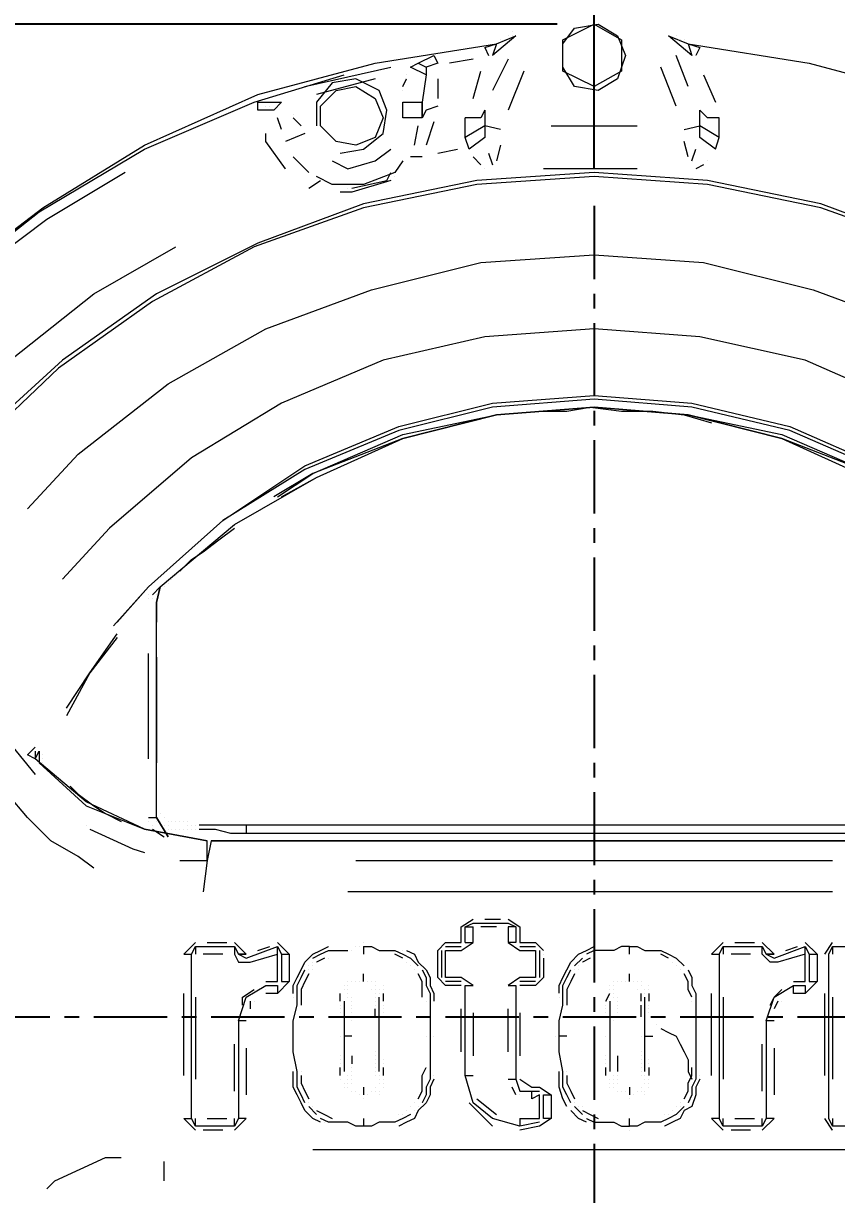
# Model space of a CAD drawing. Header units: millimetres. Extents: x 3426 to 5580, y 1375 to 2906.
# Drawn here: x 3827.9 to 3915.9, y 2661.9 to 2788.8 of the extents above; entities that cross this region are included whole.
import ezdxf

# ---------------------------------------------------------------- set-up
doc = ezdxf.new("R2010")
doc.units = ezdxf.units.MM
doc.linetypes.add('CENTER', pattern=[50.8, 31.75, -6.35, 6.35, -6.35])
for name, color, linetype in [('IA-DIBUJO', 3, 'Continuous'), ('IA-DIM', 7, 'Continuous'), ('IA-EJES', 4, 'CENTER')]:
    doc.layers.add(name, color=color, linetype=linetype)
doc.styles.add('ING-AMB', font='romans.shx', dxfattribs={"width": 0.75, "oblique": 15})
doc.dimstyles.new('ING-AMB 4', dxfattribs={"dimscale": 4, "dimtxt": 3, "dimasz": 2.5, "dimexe": 1, "dimexo": 1, "dimgap": 1, "dimtad": 1, "dimdec": 0, "dimzin": 0, "dimdsep": 46, "dimtxsty": 'ING-AMB', "dimcen": 0.1, "dimclrd": 7, "dimclre": 7, "dimclrt": 2, "dimadec": 0, "dimazin": 0, "dimtfac": 1, "dimtdec": 0, "dimtmove": 0, "dimatfit": 0, "dimfxl": 1.25, "dimtolj": 1, "dimtzin": 0, "dimarcsym": 1})

# ---------------------------------------------------------------- blocks, each defined once
blk = doc.blocks.new('*D19')
at = {"layer": 'Defpoints', "color": 0, "transparency": 16777216}
for p in [(3889.66, 2834.48), (3889.66, 2769.05), (3774.09, 2702.79)]:
    blk.add_point(p, dxfattribs=at)
at = {"layer": 'IA-DIM', "color": 7, "lineweight": -2, "transparency": 16777216}
for p, q in [((3774.09, 2706.79), (3774.09, 2838.48)), ((3889.66, 2773.05), (3889.66, 2838.48)), ((3784.09, 2834.48), (3879.66, 2834.48))]:
    blk.add_line(p, q, dxfattribs=at)
at = {"layer": 'IA-DIM', "color": 7, "transparency": 16777216}
for points in [[(3784.09, 2836.14), (3784.09, 2832.81), (3774.09, 2834.48)], [(3879.66, 2836.14), (3879.66, 2832.81), (3889.66, 2834.48)]]:
    blk.add_solid(points, dxfattribs=at)
at = {"layer": 'IA-DIM', "color": 2, "transparency": 16777216, "insert": (3831.87, 2844.48), "char_height": 12, "attachment_point": 5, "style": 'ING-AMB'}
blk.add_mtext('\\A1;115', dxfattribs=at)
blk = doc.blocks.new('*D20')
at = {"layer": 'Defpoints', "color": 0, "transparency": 16777216}
for p in [(4198.27, 2834.48), (3889.66, 2769.05), (4198.27, 2704.49)]:
    blk.add_point(p, dxfattribs=at)
at = {"layer": 'IA-DIM', "color": 7, "lineweight": -2, "transparency": 16777216}
for p, q in [((3889.66, 2773.05), (3889.66, 2838.48)), ((4198.27, 2708.49), (4198.27, 2838.48)), ((3899.66, 2834.48), (4188.27, 2834.48))]:
    blk.add_line(p, q, dxfattribs=at)
at = {"layer": 'IA-DIM', "color": 7, "transparency": 16777216}
for points in [[(3899.66, 2836.14), (3899.66, 2832.81), (3889.66, 2834.48)], [(4188.27, 2836.14), (4188.27, 2832.81), (4198.27, 2834.48)]]:
    blk.add_solid(points, dxfattribs=at)
at = {"layer": 'IA-DIM', "color": 2, "transparency": 16777216, "insert": (4043.96, 2844.48), "char_height": 12, "attachment_point": 5, "style": 'ING-AMB'}
blk.add_mtext('\\A1;309', dxfattribs=at)
blk = doc.blocks.new('*D25')
at = {"layer": 'Defpoints', "color": 0, "transparency": 16777216}
for p in [(3499.62, 2788.73), (3889.66, 2788.73), (3762.46, 2441.17)]:
    blk.add_point(p, dxfattribs=at)
at = {"layer": 'IA-DIM', "color": 7, "lineweight": -2, "transparency": 16777216}
for p, q in [((3885.66, 2788.73), (3495.62, 2788.73)), ((3499.62, 2451.17), (3499.62, 2778.73)), ((3758.46, 2441.17), (3495.62, 2441.17))]:
    blk.add_line(p, q, dxfattribs=at)
at = {"layer": 'IA-DIM', "color": 7, "transparency": 16777216}
for points in [[(3497.95, 2778.73), (3501.29, 2778.73), (3499.62, 2788.73)], [(3497.95, 2451.17), (3501.29, 2451.17), (3499.62, 2441.17)]]:
    blk.add_solid(points, dxfattribs=at)
at = {"layer": 'IA-DIM', "color": 2, "transparency": 16777216, "insert": (3489.62, 2614.95), "char_height": 12, "attachment_point": 5, "rotation": 90, "style": 'ING-AMB'}
blk.add_mtext('\\A1;355', dxfattribs=at)
blk = doc.blocks.new('*D26')
at = {"layer": 'Defpoints', "color": 0, "transparency": 16777216}
for p in [(3889.66, 2788.73), (3443.72, 1538.54), (3857.07, 1538.54)]:
    blk.add_point(p, dxfattribs=at)
at = {"layer": 'IA-DIM', "color": 7, "lineweight": -2, "transparency": 16777216}
for p, q in [((3885.66, 2788.73), (3439.72, 2788.73)), ((3443.72, 2778.73), (3443.72, 1548.54)), ((3853.07, 1538.54), (3439.72, 1538.54))]:
    blk.add_line(p, q, dxfattribs=at)
at = {"layer": 'IA-DIM', "color": 7, "transparency": 16777216}
for points in [[(3442.05, 2778.73), (3445.38, 2778.73), (3443.72, 2788.73)], [(3442.05, 1548.54), (3445.38, 1548.54), (3443.72, 1538.54)]]:
    blk.add_solid(points, dxfattribs=at)
at = {"layer": 'IA-DIM', "color": 2, "transparency": 16777216, "insert": (3433.72, 2163.63), "char_height": 12, "attachment_point": 5, "rotation": 90, "style": 'ING-AMB'}
blk.add_mtext('\\A1;1227', dxfattribs=at)

msp = doc.modelspace()

# ---------------------------------------------------------------- linework, layer by layer
at = {"layer": 'IA-DIBUJO', "color": 8, "lineweight": 18}
for points in [[(3892.62, 2783.65), (3889.66, 2781.96), (3886.27, 2783.65), (3886.27, 2787.04), (3889.66, 2788.73), (3892.62, 2787.04)], [(3893.05, 2785.34), (3892.2, 2782.8), (3890.08, 2781.53), (3887.54, 2781.96), (3886.27, 2784.07), (3886.27, 2786.61), (3887.54, 2788.31), (3890.08, 2788.73), (3892.2, 2787.46)], [(3866.8, 2778.57), (3865.95, 2776.45), (3863.84, 2775.61), (3861.72, 2776.03), (3860.03, 2777.72), (3860.03, 2779.84), (3861.72, 2781.53), (3863.84, 2781.96), (3865.95, 2780.69)], [(3842.67, 2727.77), (3842.25, 2726.08)], [(3842.25, 2726.08), (3842.25, 2723.96)], [(3851.98, 2687.98), (3851.14, 2687.98)], [(3909.13, 2687.98), (3908.29, 2687.98)]]:
    msp.add_lwpolyline(points, close=True, dxfattribs=at)
for points in [[(3783.83, 2691.79), (3785.94, 2704.91), (3789.75, 2717.61), (3795.26, 2729.46), (3802.03, 2740.89), (3810.07, 2751.48), (3819.39, 2760.79), (3829.97, 2768.83), (3840.98, 2775.61), (3853.25, 2781.11), (3865.95, 2784.5), (3879.08, 2786.61), (3881.19, 2787.46), (3878.65, 2785.34)], [(3880.35, 2787.46), (3880.35, 2787.46)], [(3880.77, 2787.88), (3880.77, 2787.88)], [(3880.77, 2787.88), (3880.77, 2787.88)], [(3880.77, 2787.46), (3880.77, 2787.46)], [(3897.7, 2787.46), (3897.7, 2787.46)], [(3900.24, 2785.34), (3897.7, 2787.46), (3899.82, 2786.61), (3912.94, 2784.5), (3925.64, 2781.11), (3937.92, 2775.61), (3949.35, 2768.83), (3959.51, 2760.79), (3968.82, 2751.48), (3976.87, 2740.89), (3983.64, 2729.46), (3989.14, 2717.61), (3992.95, 2704.91), (3995.07, 2691.79)], [(3898.55, 2787.46), (3898.55, 2787.46)], [(3877.81, 2786.19), (3879.08, 2786.61)], [(3877.81, 2786.19), (3878.23, 2785.34)], [(3879.08, 2786.61), (3878.65, 2785.34)], [(3879.08, 2786.61), (3879.08, 2786.61)], [(3879.5, 2787.04), (3879.5, 2787.04)], [(3879.92, 2787.04), (3879.92, 2787.04)], [(3898.97, 2787.04), (3898.97, 2787.04)], [(3899.4, 2787.04), (3899.4, 2787.04)], [(3899.82, 2786.61), (3899.82, 2786.61)], [(3899.82, 2786.61), (3899.82, 2786.61)], [(3899.82, 2786.61), (3901.09, 2786.19)], [(3899.82, 2786.61), (3900.24, 2785.34)], [(3901.09, 2786.19), (3900.67, 2785.34)], [(3871.46, 2783.23), (3869.76, 2784.07), (3870.61, 2784.5), (3872.3, 2785.34)], [(3872.3, 2785.34), (3872.73, 2784.5), (3871.46, 2784.07), (3871.46, 2783.23), (3871.03, 2780.26)], [(3871.88, 2784.92), (3871.88, 2784.92)], [(3872.3, 2785.34), (3872.3, 2785.34)], [(3876.54, 2784.92), (3874, 2784.5)], [(3878.65, 2785.34), (3878.65, 2785.34)], [(3880.35, 2784.92), (3878.65, 2781.53)], [(3899.82, 2781.96), (3898.55, 2785.34)], [(3900.67, 2785.34), (3900.67, 2785.34)], [(3858.33, 2781.96), (3867.65, 2784.07)], [(3870.61, 2784.5), (3871.46, 2784.07)], [(3871.88, 2784.5), (3871.88, 2784.5)], [(3876.54, 2780.69), (3877.38, 2783.65)], [(3882.04, 2783.65), (3880.35, 2779.42)], [(3898.55, 2779.84), (3896.86, 2784.07)], [(3787.64, 2708.72), (3790.6, 2718.03), (3795.68, 2729.89), (3802.45, 2740.89), (3810.5, 2751.05), (3819.39, 2760.37), (3829.55, 2768.41), (3840.98, 2775.18), (3852.83, 2780.26), (3862.57, 2783.23)], [(3865.95, 2782.8), (3859.6, 2781.11)], [(3862.14, 2774.76), (3864.68, 2775.18), (3866.8, 2776.88), (3867.22, 2779.42), (3866.38, 2781.53), (3863.84, 2782.8), (3861.3, 2782.38), (3859.6, 2780.26), (3859.6, 2777.72)], [(3868.92, 2781.96), (3869.34, 2782.8)], [(3869.34, 2783.23), (3869.34, 2783.23)], [(3869.34, 2782.8), (3869.34, 2782.8)], [(3872.73, 2782.8), (3872.73, 2781.53), (3872.73, 2780.69)], [(3901.51, 2783.23), (3902.78, 2780.26)], [(3868.92, 2781.53), (3868.92, 2781.53)], [(3853.25, 2779.42), (3853.25, 2780.26)], [(3853.25, 2780.26), (3855.79, 2780.26), (3854.95, 2779.42), (3853.25, 2779.42)], [(3853.25, 2780.26), (3853.25, 2780.26)], [(3853.68, 2780.26), (3853.68, 2780.26)], [(3854.1, 2780.26), (3854.1, 2780.26)], [(3854.1, 2779.84), (3854.1, 2779.84)], [(3854.52, 2779.84), (3854.52, 2779.84)], [(3855.79, 2780.26), (3854.95, 2779.42)], [(3868.92, 2780.26), (3871.03, 2780.26), (3871.03, 2778.57), (3871.03, 2780.26)], [(3871.03, 2778.57), (3868.92, 2778.57), (3868.92, 2780.26)], [(3872.73, 2779.84), (3871.46, 2779.42), (3871.03, 2778.57)], [(3854.52, 2779.42), (3854.52, 2779.42)], [(3854.95, 2779.42), (3854.95, 2779.42)], [(3855.79, 2777.3), (3855.37, 2778.57)], [(3857.06, 2778.99), (3857.06, 2778.99)], [(3857.06, 2778.57), (3857.91, 2777.72)], [(3871.03, 2778.57), (3871.03, 2778.57)], [(3877.81, 2779.42), (3877.38, 2778.57), (3875.69, 2778.57)], [(3877.81, 2776.45), (3876.11, 2775.18), (3875.69, 2776.45), (3875.69, 2778.57)], [(3877.81, 2779.42), (3877.81, 2777.72)], [(3899.4, 2777.3), (3901.09, 2777.72), (3901.09, 2779.42)], [(3902.78, 2775.18), (3903.21, 2776.45), (3903.21, 2778.57), (3901.94, 2778.57), (3901.09, 2779.42)], [(3857.91, 2777.72), (3857.91, 2777.72)], [(3870.19, 2775.61), (3870.61, 2777.72)], [(3872.3, 2778.15), (3871.46, 2775.61)], [(3877.81, 2777.72), (3875.69, 2776.45)], [(3879.5, 2777.3), (3877.81, 2777.72), (3877.81, 2776.45)], [(3885, 2777.72), (3889.66, 2777.72), (3894.32, 2777.72)], [(3901.09, 2776.45), (3901.09, 2777.72)], [(3903.21, 2776.45), (3901.09, 2777.72)], [(3856.22, 2773.07), (3854.1, 2776.03), (3854.1, 2776.88)], [(3858.33, 2776.88), (3856.22, 2776.03)], [(3899.82, 2774.34), (3899.4, 2776.03)], [(3902.78, 2775.18), (3901.09, 2776.45)], [(3861.3, 2773.91), (3862.99, 2773.07), (3865.95, 2773.91), (3867.65, 2775.18)], [(3872.73, 2774.76), (3874.84, 2775.18)], [(3878.23, 2774.76), (3878.65, 2773.49)], [(3879.5, 2775.61), (3879.08, 2773.91)], [(3900.24, 2773.91), (3900.67, 2775.18)], [(3857.06, 2774.34), (3857.91, 2773.49), (3858.76, 2772.64)], [(3868.92, 2773.91), (3868.07, 2772.64), (3864.68, 2771.37), (3861.3, 2771.37), (3859.6, 2772.22)], [(3871.03, 2774.34), (3869.76, 2774.34)], [(3877.38, 2773.49), (3876.54, 2774.34)], [(3901.51, 2773.49), (3900.67, 2773.07)], [(3901.94, 2773.91), (3901.94, 2773.91)], [(3838.86, 2772.64), (3830.39, 2767.56), (3820.23, 2759.94), (3811.34, 2750.63), (3803.3, 2740.47), (3796.53, 2729.46), (3791.45, 2717.61), (3788.48, 2708.3)], [(3973.9, 2715.49), (3970.52, 2723.54), (3964.17, 2734.12), (3956.12, 2743.86), (3946.81, 2752.32), (3936.65, 2759.52), (3925.64, 2765.02), (3914.21, 2769.26), (3901.94, 2771.8), (3889.66, 2772.64), (3876.96, 2771.8), (3864.68, 2769.26), (3853.25, 2765.02), (3842.25, 2759.52), (3832.09, 2752.32), (3822.77, 2743.86), (3815.15, 2734.12), (3808.38, 2723.54), (3804.99, 2715.07)], [(3956.12, 2743.01), (3947.23, 2751.48), (3937.07, 2758.67), (3926.07, 2764.6), (3914.21, 2768.83), (3901.94, 2771.37), (3889.66, 2772.22), (3876.96, 2771.37), (3864.68, 2768.83), (3852.83, 2764.6), (3841.82, 2758.67), (3831.66, 2751.48), (3822.77, 2743.01)], [(3856.22, 2773.07), (3856.22, 2773.07)], [(3863.41, 2770.95), (3867.22, 2771.8), (3867.65, 2772.64)], [(3868.07, 2772.22), (3868.07, 2772.22)], [(3877.81, 2773.07), (3877.81, 2773.07)], [(3894.32, 2773.07), (3889.24, 2773.07), (3884.16, 2773.07)], [(3858.76, 2770.95), (3860.03, 2771.8)], [(3867.65, 2771.8), (3863.41, 2770.53), (3862.14, 2770.53)], [(3862.99, 2770.95), (3862.99, 2770.95)], [(3799.49, 2710.41), (3802.88, 2719.73), (3808.8, 2731.16), (3816.42, 2741.74), (3825.31, 2751.48), (3835.47, 2759.52), (3844.36, 2764.6)], [(3828.28, 2736.24), (3833.78, 2742.16), (3843.52, 2749.78), (3854.1, 2755.71), (3865.53, 2759.94), (3877.38, 2762.91), (3889.66, 2763.75), (3901.51, 2762.91), (3913.37, 2759.94), (3924.8, 2755.71), (3935.38, 2749.78), (3945.12, 2742.16), (3951.04, 2735.81)], [(3946.39, 2729.04), (3941.73, 2734.12), (3932.84, 2741.74), (3923.1, 2747.67), (3912.52, 2752.32), (3901.09, 2754.86), (3889.66, 2755.71), (3877.81, 2754.86), (3866.8, 2752.32), (3855.79, 2747.67), (3846.06, 2741.74), (3837.17, 2734.12), (3832.09, 2728.62)], [(3940.88, 2723.54), (3937.5, 2727.77), (3929.45, 2734.97), (3920.56, 2740.47), (3910.83, 2744.7), (3900.24, 2747.24), (3889.66, 2748.09), (3878.65, 2747.24), (3868.49, 2744.7), (3858.33, 2740.47), (3849.44, 2734.97), (3841.4, 2727.77), (3837.59, 2723.54)], [(3838.01, 2723.96), (3841.4, 2727.77), (3849.44, 2734.97), (3858.33, 2740.89), (3868.49, 2745.13), (3878.65, 2747.67), (3889.66, 2748.51), (3900.24, 2747.67), (3910.83, 2745.13), (3920.56, 2740.89), (3929.45, 2734.97), (3937.5, 2727.77), (3941.31, 2723.54)], [(3841.82, 2726.92), (3842.67, 2727.77), (3850.71, 2734.54), (3859.6, 2739.62), (3868.92, 2743.86), (3879.08, 2746.4), (3889.66, 2747.24), (3899.82, 2746.4), (3909.98, 2743.86), (3919.29, 2739.62), (3928.18, 2734.54), (3936.23, 2727.77), (3936.65, 2726.08)], [(3923.53, 2737.51), (3919.72, 2740.05), (3909.98, 2743.86), (3899.82, 2746.4), (3889.66, 2747.24), (3879.08, 2746.4), (3868.92, 2743.86), (3859.18, 2740.05), (3854.95, 2737.51)], [(3855.37, 2737.51), (3859.18, 2740.05), (3868.92, 2744.28), (3879.08, 2746.4), (3889.66, 2747.24), (3899.82, 2746.4), (3909.98, 2743.86), (3919.29, 2739.62), (3923.53, 2737.08)], [(3855.79, 2737.51), (3859.6, 2739.62), (3868.92, 2743.86), (3879.08, 2746.4), (3889.66, 2747.24)], [(3883.73, 2746.82), (3886.7, 2746.82), (3889.24, 2747.24), (3892.62, 2746.82), (3896.01, 2746.82), (3899.4, 2746.4), (3902.36, 2745.55)], [(3889.66, 2747.24), (3899.82, 2746.4), (3909.98, 2744.28), (3919.72, 2740.05), (3923.95, 2737.51)], [(3844.79, 2729.47), (3846.06, 2730.74), (3847.33, 2731.58), (3849.02, 2732.85), (3850.71, 2734.12)], [(3844.36, 2729.04), (3844.36, 2729.04)], [(3842.67, 2727.77), (3842.67, 2727.77)], [(3842.67, 2727.77), (3842.67, 2727.77)], [(3843.09, 2727.77), (3843.09, 2727.77)], [(3843.52, 2728.19), (3843.52, 2728.19)], [(3843.94, 2728.62), (3843.94, 2728.62)], [(3841.4, 2726.92), (3841.4, 2726.92)], [(3841.4, 2726.5), (3841.4, 2726.5)], [(3841.4, 2726.5), (3841.4, 2726.5)], [(3841.82, 2726.92), (3841.82, 2726.92)], [(3841.82, 2726.92), (3841.82, 2726.92)], [(3841.82, 2726.92), (3841.82, 2726.92)], [(3841.82, 2726.92), (3841.82, 2726.92)], [(3841.82, 2726.5), (3841.82, 2726.5)], [(3841.82, 2726.5), (3841.82, 2726.5)], [(3842.25, 2726.92), (3842.25, 2726.92)], [(3842.25, 2726.92), (3842.25, 2726.92)], [(3842.25, 2726.5), (3842.25, 2726.5)], [(3842.25, 2726.5), (3842.25, 2726.5)], [(3842.25, 2726.5), (3842.25, 2726.5)], [(3842.25, 2726.5), (3842.25, 2726.5)], [(3842.67, 2727.35), (3842.67, 2727.35)], [(3842.67, 2727.35), (3842.67, 2727.35)], [(3842.25, 2726.08), (3842.25, 2726.08)], [(3842.25, 2726.08), (3842.25, 2726.08)], [(3842.25, 2726.08), (3842.25, 2726.08)], [(3842.25, 2726.08), (3842.25, 2726.08)], [(3842.25, 2725.65), (3842.25, 2725.65)], [(3842.25, 2724.81), (3842.25, 2725.65)], [(3842.25, 2725.23), (3842.25, 2725.23)], [(3842.25, 2724.81), (3842.25, 2724.81)], [(3842.25, 2724.38), (3842.25, 2724.38)], [(3842.25, 2724.38), (3842.25, 2724.38)], [(3842.25, 2724.38), (3842.25, 2724.38)], [(3842.25, 2723.96), (3842.25, 2723.96)], [(3842.25, 2702.79), (3842.25, 2704.91), (3842.25, 2723.96)], [(3832.51, 2714.65), (3835.05, 2718.46), (3838.01, 2722.69)], [(3842.25, 2723.54), (3842.25, 2723.54)], [(3838.01, 2722.27), (3835.05, 2718.46), (3832.51, 2713.8)], [(3841.4, 2709.14), (3841.4, 2720.57)], [(3842.25, 2720.15), (3842.25, 2708.72)], [(3842.25, 2709.99), (3842.25, 2719.3)], [(3835.47, 2697.29), (3833.78, 2698.56), (3830.82, 2700.25), (3828.28, 2702.79), (3826.16, 2705.33), (3823.62, 2707.87), (3822.77, 2709.14), (3821.5, 2710.41), (3820.23, 2711.68), (3819.39, 2712.95), (3818.54, 2713.38)], [(3825.31, 2712.11), (3829.12, 2707.45)], [(3828.28, 2709.57), (3829.12, 2710.41)], [(3829.12, 2710.41), (3829.12, 2710.41)], [(3829.12, 2709.99), (3829.12, 2709.14), (3829.55, 2709.99), (3829.55, 2708.72), (3834.63, 2704.06), (3840.98, 2701.52), (3847.75, 2700.25)], [(3829.12, 2709.99), (3829.12, 2709.99)], [(3829.12, 2709.99), (3829.12, 2709.99)], [(3829.55, 2709.99), (3829.55, 2709.99)], [(3844.79, 2698.14), (3847.75, 2698.14), (3847.75, 2700.25), (3840.98, 2701.52), (3834.63, 2704.49), (3829.12, 2709.14), (3828.28, 2709.57)], [(3829.12, 2709.14), (3829.12, 2709.14)], [(3829.55, 2708.72), (3829.55, 2708.72)], [(3829.97, 2709.57), (3829.97, 2709.57)], [(3829.97, 2709.14), (3829.97, 2709.14)], [(3829.97, 2708.72), (3829.97, 2708.72)], [(3931.57, 2694.75), (3931.15, 2698.14), (3931.15, 2700.25), (3848.17, 2700.25), (3931.15, 2700.25), (3937.92, 2701.52), (3944.27, 2704.49), (3949.77, 2709.14), (3950.62, 2709.57)], [(3829.97, 2708.3), (3829.97, 2708.3)], [(3832.93, 2706.18), (3833.78, 2705.33), (3835.47, 2704.06), (3836.74, 2703.22), (3838.44, 2702.37)], [(3842.25, 2706.6), (3842.25, 2706.6)], [(3842.25, 2705.76), (3842.25, 2706.6)], [(3842.25, 2706.18), (3842.25, 2706.18)], [(3841.4, 2702.79), (3842.25, 2702.79), (3843.52, 2700.68), (3842.25, 2702.79), (3842.25, 2704.91)], [(3842.25, 2705.33), (3842.25, 2705.33)], [(3842.25, 2705.33), (3842.25, 2705.33)], [(3842.25, 2704.91), (3842.25, 2704.91)], [(3842.25, 2704.91), (3842.25, 2704.91)], [(3842.25, 2704.49), (3842.25, 2704.49)], [(3842.25, 2704.06), (3842.25, 2704.06)], [(3842.25, 2703.64), (3842.25, 2703.64)], [(3838.44, 2702.37), (3838.44, 2702.37)], [(3838.86, 2702.37), (3838.86, 2702.37)], [(3841.4, 2702.37), (3841.4, 2702.37)], [(3842.25, 2702.79), (3842.25, 2702.79)], [(3842.25, 2702.79), (3842.25, 2702.79)], [(3842.25, 2702.37), (3842.25, 2702.37)], [(3842.67, 2703.22), (3842.67, 2703.22)], [(3842.67, 2702.37), (3842.67, 2702.37)], [(3843.09, 2702.79), (3843.09, 2702.79)], [(3843.52, 2702.37), (3843.52, 2702.37)], [(3843.94, 2702.37), (3843.94, 2702.37)], [(3844.36, 2702.37), (3844.36, 2702.37)], [(3844.79, 2702.37), (3844.79, 2702.37)], [(3845.21, 2702.37), (3845.21, 2702.37)], [(3845.63, 2702.37), (3845.63, 2702.37)], [(3834.63, 2701.95), (3834.63, 2701.95)], [(3835.05, 2701.52), (3839.71, 2699.41), (3840.98, 2698.98)], [(3841.82, 2701.95), (3841.82, 2701.95)], [(3841.82, 2701.52), (3841.82, 2701.52)], [(3841.82, 2701.52), (3843.09, 2700.68)], [(3841.82, 2701.52), (3841.82, 2701.52)], [(3843.09, 2701.95), (3843.09, 2701.95)], [(3843.52, 2701.95), (3843.52, 2701.95)], [(3843.52, 2701.52), (3843.52, 2701.52)], [(3843.94, 2701.52), (3843.94, 2701.52)], [(3844.36, 2701.52), (3844.36, 2701.52)], [(3844.79, 2701.52), (3844.79, 2701.52)], [(3845.21, 2701.52), (3845.21, 2701.52)], [(3845.63, 2701.95), (3845.63, 2701.95)], [(3845.63, 2701.52), (3845.63, 2701.52)], [(3846.06, 2701.95), (3846.06, 2701.95)], [(3846.06, 2701.52), (3846.06, 2701.52)], [(3846.48, 2701.95), (3846.48, 2701.95)], [(3846.48, 2701.52), (3846.48, 2701.52)], [(3852.41, 2701.95), (3851.14, 2701.95), (3850.29, 2701.95), (3849.44, 2701.95), (3848.6, 2701.95), (3847.75, 2701.95), (3846.9, 2701.95)], [(3846.9, 2701.52), (3847.75, 2701.52), (3848.6, 2701.52), (3850.29, 2701.1), (3851.98, 2701.1)], [(3851.98, 2701.95), (3851.98, 2701.1), (3926.91, 2701.1)], [(3931.99, 2701.95), (3931.15, 2701.95), (3930.3, 2701.95), (3929.45, 2701.95), (3928.61, 2701.95), (3927.76, 2701.95), (3926.91, 2701.95), (3889.66, 2701.95), (3851.98, 2701.95)], [(3847.75, 2700.25), (3847.75, 2700.25)], [(3847.75, 2700.25), (3847.75, 2700.25)], [(3848.17, 2700.25), (3847.75, 2698.14)], [(3847.75, 2700.25), (3847.75, 2700.25)], [(3848.17, 2700.25), (3848.17, 2700.25)], [(3848.17, 2700.25), (3848.17, 2700.25)], [(3848.17, 2700.25), (3848.17, 2700.25)], [(3847.75, 2698.14), (3847.33, 2694.75)], [(3847.75, 2698.14), (3847.75, 2698.14)], [(3863.84, 2698.14), (3915.48, 2698.14)], [(3915.48, 2694.75), (3862.99, 2694.75)], [(3875.27, 2684.59), (3873.57, 2684.59), (3872.73, 2685.44), (3872.73, 2688.4), (3873.57, 2689.25), (3875.27, 2689.25), (3875.27, 2690.94), (3876.54, 2691.79)], [(3883.73, 2669.77), (3881.62, 2669.35), (3878.65, 2670.2), (3876.54, 2671.89), (3875.69, 2674.85), (3875.69, 2684.59), (3876.54, 2684.59), (3875.27, 2685.44), (3873.57, 2685.44), (3873.57, 2688.4), (3875.27, 2688.4), (3876.54, 2689.25), (3876.54, 2690.94)], [(3875.27, 2690.94), (3875.27, 2690.94)], [(3875.69, 2689.25), (3875.69, 2690.94), (3876.54, 2691.36), (3880.35, 2691.36), (3881.19, 2690.94), (3881.19, 2689.25), (3880.35, 2689.25)], [(3875.69, 2690.94), (3876.54, 2690.94)], [(3876.54, 2691.79), (3876.54, 2691.79)], [(3876.54, 2691.36), (3876.54, 2691.36)], [(3879.08, 2690.94), (3878.23, 2690.94), (3877.38, 2690.94)], [(3877.81, 2691.79), (3879.5, 2691.79)], [(3880.35, 2691.79), (3880.35, 2691.79)], [(3880.35, 2691.79), (3881.62, 2690.94), (3881.62, 2689.25), (3883.31, 2689.25), (3884.16, 2688.4)], [(3880.35, 2691.36), (3880.35, 2691.36)], [(3880.35, 2690.94), (3880.35, 2689.25), (3881.62, 2688.4), (3883.31, 2688.4), (3883.31, 2685.44), (3881.62, 2685.44), (3880.35, 2684.59), (3881.19, 2684.59), (3881.19, 2674.43), (3881.62, 2673.16), (3882.89, 2673.16), (3883.73, 2673.16)], [(3881.19, 2690.94), (3880.35, 2690.94)], [(3881.62, 2690.94), (3881.62, 2690.94)], [(3845.21, 2687.98), (3846.48, 2689.25)], [(3851.14, 2680.78), (3851.14, 2670.2), (3850.71, 2669.35), (3846.48, 2669.35), (3846.06, 2670.2), (3846.06, 2687.98), (3846.48, 2688.82), (3850.71, 2688.82), (3851.14, 2687.98)], [(3846.48, 2689.25), (3846.48, 2689.25)], [(3846.48, 2688.82), (3846.48, 2687.98)], [(3847.75, 2689.25), (3848.6, 2689.25), (3849.87, 2689.25)], [(3850.71, 2689.25), (3850.71, 2689.25)], [(3850.71, 2689.25), (3851.98, 2687.98)], [(3850.71, 2688.82), (3850.71, 2687.98), (3851.14, 2687.13), (3852.41, 2687.13), (3855.37, 2687.98)], [(3851.98, 2687.55), (3855.37, 2688.82), (3855.79, 2687.98), (3856.64, 2687.98)], [(3853.25, 2688.4), (3854.52, 2688.82)], [(3855.37, 2689.25), (3856.64, 2687.98), (3856.64, 2685.01), (3855.37, 2683.74), (3854.1, 2683.74)], [(3854.1, 2685.01), (3855.37, 2685.01), (3855.37, 2687.98), (3855.37, 2688.82)], [(3855.37, 2688.82), (3855.37, 2688.82)], [(3857.06, 2683.74), (3857.06, 2684.59), (3857.49, 2685.44), (3857.91, 2686.28), (3858.33, 2687.13), (3859.18, 2687.98), (3860.03, 2688.4), (3860.87, 2688.82)], [(3859.18, 2687.55), (3860.03, 2687.98), (3860.87, 2688.4), (3861.72, 2688.4), (3862.99, 2688.4)], [(3860.87, 2688.82), (3860.87, 2688.82)], [(3863.41, 2688.4), (3863.41, 2688.4)], [(3863.84, 2688.82), (3863.84, 2688.82)], [(3864.26, 2688.82), (3864.26, 2688.82)], [(3864.68, 2689.25), (3864.68, 2689.25)], [(3864.68, 2688.82), (3865.53, 2688.82), (3866.38, 2688.4), (3867.22, 2688.4), (3868.07, 2688.4), (3868.92, 2687.98), (3869.76, 2687.55), (3870.61, 2686.71)], [(3864.68, 2688.82), (3864.68, 2688.82)], [(3864.68, 2688.82), (3864.68, 2687.98)], [(3868.92, 2688.4), (3868.92, 2688.4)], [(3869.34, 2688.4), (3870.19, 2687.98), (3870.61, 2687.13), (3871.46, 2686.28), (3871.88, 2685.44), (3871.88, 2684.59), (3872.3, 2683.74), (3872.3, 2682.9)], [(3872.73, 2688.4), (3872.73, 2688.4)], [(3873.15, 2685.44), (3873.15, 2688.4)], [(3873.15, 2688.4), (3873.15, 2688.4)], [(3873.57, 2689.25), (3873.57, 2689.25)], [(3873.57, 2688.82), (3875.27, 2688.82)], [(3873.57, 2688.82), (3873.57, 2688.82)], [(3875.27, 2689.25), (3875.27, 2689.25)], [(3875.27, 2689.25), (3875.27, 2689.25)], [(3875.27, 2688.82), (3875.27, 2688.82)], [(3875.27, 2688.82), (3875.27, 2688.82)], [(3875.69, 2689.25), (3876.54, 2689.25)], [(3881.19, 2689.25), (3881.19, 2689.25)], [(3881.62, 2689.25), (3881.62, 2689.25)], [(3881.62, 2689.25), (3881.62, 2689.25)], [(3881.62, 2688.82), (3883.31, 2688.82)], [(3881.62, 2688.4), (3881.62, 2688.4)], [(3883.31, 2689.25), (3883.31, 2689.25)], [(3883.31, 2688.4), (3883.31, 2688.4)], [(3883.73, 2688.4), (3883.73, 2685.44)], [(3884.16, 2688.4), (3884.16, 2688.4)], [(3884.16, 2688.4), (3884.16, 2688.4)], [(3885.85, 2683.75), (3885.85, 2684.59), (3886.27, 2685.44), (3886.7, 2686.29), (3887.12, 2687.13), (3887.97, 2687.98), (3888.81, 2688.4), (3889.66, 2688.83)], [(3893.47, 2687.98), (3893.47, 2688.82), (3892.62, 2688.82), (3891.78, 2688.4), (3890.51, 2688.4), (3889.66, 2688.4), (3888.81, 2687.98)], [(3889.66, 2688.83), (3889.66, 2688.83)], [(3893.47, 2688.83), (3893.47, 2688.83)], [(3893.47, 2688.82), (3894.32, 2688.82), (3895.16, 2688.4), (3896.01, 2688.4), (3896.86, 2688.4), (3897.7, 2687.98), (3898.55, 2687.55), (3899.4, 2686.71)], [(3902.36, 2687.98), (3903.63, 2689.25)], [(3903.21, 2687.98), (3903.63, 2688.82), (3907.86, 2688.82), (3908.29, 2687.98)], [(3903.63, 2689.25), (3903.63, 2689.25)], [(3903.63, 2688.82), (3903.63, 2687.98)], [(3904.9, 2689.25), (3907.02, 2689.25)], [(3907.86, 2689.25), (3909.13, 2687.98)], [(3907.86, 2689.25), (3907.86, 2689.25)], [(3907.86, 2687.98), (3907.86, 2688.82)], [(3909.13, 2687.55), (3912.52, 2688.82), (3912.94, 2687.98), (3913.79, 2687.98)], [(3910.4, 2688.4), (3911.67, 2688.82)], [(3912.52, 2689.25), (3913.79, 2687.98), (3913.79, 2685.01), (3912.52, 2683.74), (3911.25, 2683.74)], [(3912.52, 2688.82), (3912.52, 2688.82)], [(3912.52, 2687.98), (3912.52, 2688.82)], [(3914.64, 2687.98), (3915.48, 2689.25)], [(3920.56, 2674.86), (3920.56, 2670.2), (3920.14, 2669.35), (3915.48, 2669.35), (3915.06, 2670.2), (3915.06, 2687.98), (3915.48, 2688.83), (3920.14, 2688.83), (3920.56, 2687.98), (3920.56, 2682.9)], [(3915.48, 2688.82), (3915.48, 2688.82)], [(3915.48, 2688.82), (3915.48, 2687.98)], [(3845.21, 2687.98), (3846.06, 2687.98)], [(3846.06, 2687.98), (3846.06, 2687.98)], [(3849.44, 2687.98), (3847.33, 2687.98)], [(3850.71, 2687.98), (3850.71, 2687.98)], [(3850.71, 2687.98), (3850.71, 2687.98)], [(3850.71, 2687.98), (3850.71, 2687.98)], [(3851.14, 2687.98), (3851.14, 2687.98)], [(3851.14, 2687.98), (3851.98, 2687.55)], [(3851.98, 2687.98), (3851.98, 2687.98)], [(3851.98, 2687.55), (3851.98, 2687.55)], [(3852.41, 2687.13), (3852.41, 2687.13)], [(3855.37, 2687.98), (3855.37, 2687.98)], [(3855.79, 2687.98), (3855.79, 2685.01), (3856.64, 2685.01)], [(3859.18, 2687.13), (3859.18, 2687.13)], [(3860.45, 2687.56), (3859.6, 2687.13)], [(3859.6, 2687.13), (3859.6, 2687.13)], [(3860.87, 2687.56), (3860.87, 2687.56)], [(3868.92, 2687.56), (3868.07, 2687.98)], [(3868.07, 2687.98), (3868.07, 2687.98)], [(3869.34, 2687.13), (3869.34, 2687.13)], [(3884.16, 2687.55), (3884.16, 2686.28), (3884.16, 2685.44), (3883.31, 2684.59), (3881.62, 2684.59)], [(3884.16, 2687.98), (3884.16, 2687.98)], [(3887.54, 2686.71), (3888.39, 2687.55)], [(3888.39, 2687.55), (3888.39, 2687.55)], [(3889.24, 2687.55), (3888.39, 2687.13)], [(3888.39, 2687.13), (3888.39, 2687.13)], [(3889.66, 2687.55), (3889.66, 2687.55)], [(3897.7, 2687.55), (3896.86, 2687.98)], [(3896.86, 2687.98), (3896.86, 2687.98)], [(3898.13, 2687.13), (3898.13, 2687.13)], [(3902.36, 2687.98), (3903.21, 2687.98), (3903.21, 2670.2)], [(3903.21, 2687.98), (3903.21, 2687.98)], [(3906.59, 2687.98), (3905.75, 2687.98), (3904.48, 2687.98)], [(3907.86, 2687.98), (3907.86, 2687.98)], [(3907.86, 2687.98), (3907.86, 2687.98)], [(3911.25, 2685.01), (3912.52, 2685.01), (3912.52, 2687.98), (3909.56, 2687.13), (3908.71, 2687.13), (3907.86, 2687.98)], [(3907.86, 2687.98), (3907.86, 2687.98)], [(3908.29, 2687.98), (3908.29, 2687.98)], [(3908.29, 2687.98), (3909.13, 2687.55)], [(3909.13, 2687.98), (3909.13, 2687.98)], [(3909.13, 2687.55), (3909.13, 2687.55)], [(3909.56, 2687.13), (3909.56, 2687.13)], [(3912.52, 2687.98), (3912.52, 2687.98)], [(3912.94, 2687.98), (3912.94, 2685.01), (3913.79, 2685.01)], [(3914.64, 2687.98), (3914.64, 2687.98)], [(3915.48, 2687.98), (3915.48, 2687.98)], [(3858.33, 2671.89), (3857.91, 2672.74), (3857.49, 2673.58), (3857.49, 2674.43), (3857.49, 2675.28), (3857.06, 2677.39), (3857.06, 2679.09), (3857.06, 2680.78), (3857.49, 2682.47), (3857.49, 2683.32), (3857.49, 2684.59), (3857.91, 2685.44), (3858.33, 2686.28)], [(3858.76, 2685.86), (3858.33, 2685.01), (3857.91, 2684.17), (3857.91, 2683.32), (3857.91, 2682.47)], [(3858.33, 2686.28), (3858.33, 2686.28)], [(3858.76, 2686.71), (3858.76, 2686.71)], [(3858.76, 2686.28), (3858.76, 2686.28)], [(3859.18, 2686.71), (3859.18, 2686.71)], [(3859.18, 2686.28), (3859.18, 2686.28)], [(3864.68, 2685.01), (3864.68, 2685.86)], [(3869.76, 2686.71), (3869.76, 2686.71)], [(3870.19, 2686.28), (3870.19, 2686.28)], [(3870.61, 2686.71), (3870.61, 2686.71)], [(3871.03, 2683.32), (3871.03, 2684.17), (3871.03, 2685.01), (3870.61, 2685.86)], [(3870.61, 2685.86), (3870.61, 2685.86)], [(3871.03, 2686.28), (3871.46, 2685.44), (3871.46, 2684.59), (3871.88, 2683.74), (3871.88, 2682.47), (3871.88, 2680.78), (3871.88, 2679.09), (3871.88, 2677.39), (3871.88, 2675.7), (3871.88, 2674.43), (3871.46, 2673.58), (3871.46, 2672.74), (3871.03, 2671.89)], [(3886.27, 2684.59), (3886.7, 2685.44), (3887.12, 2686.28)], [(3887.54, 2685.86), (3887.12, 2685.01), (3886.7, 2684.17), (3886.7, 2683.32), (3886.7, 2682.47)], [(3887.12, 2686.28), (3887.12, 2686.28)], [(3887.54, 2686.28), (3887.54, 2686.28)], [(3887.97, 2686.71), (3887.97, 2686.71)], [(3887.97, 2686.28), (3887.97, 2686.28)], [(3893.47, 2685.01), (3893.47, 2685.86)], [(3898.55, 2686.71), (3898.55, 2686.71)], [(3898.97, 2686.28), (3898.97, 2686.28)], [(3899.4, 2686.71), (3899.4, 2686.71)], [(3900.24, 2683.32), (3899.82, 2684.17), (3899.82, 2685.01), (3899.4, 2685.86)], [(3899.4, 2685.86), (3899.4, 2685.86)], [(3899.82, 2686.28), (3900.24, 2685.44), (3900.24, 2684.59), (3900.67, 2683.74), (3900.67, 2682.47), (3900.67, 2680.78), (3900.67, 2679.09)], [(3851.98, 2680.78), (3851.14, 2680.78), (3851.98, 2683.32), (3854.1, 2684.59), (3855.37, 2684.59), (3855.37, 2683.74)], [(3854.1, 2685.01), (3854.1, 2685.01)], [(3854.1, 2684.59), (3854.1, 2684.59)], [(3854.1, 2684.59), (3854.1, 2684.59)], [(3855.37, 2685.01), (3855.37, 2685.01)], [(3862.57, 2684.59), (3862.57, 2684.59)], [(3862.99, 2685.01), (3862.99, 2685.01)], [(3862.99, 2685.01), (3862.99, 2685.01)], [(3862.99, 2684.59), (3862.99, 2684.59)], [(3863.41, 2685.01), (3863.41, 2685.01)], [(3863.84, 2685.01), (3863.84, 2685.01)], [(3864.26, 2685.01), (3864.26, 2685.01)], [(3864.68, 2685.01), (3864.68, 2685.01)], [(3864.68, 2685.01), (3864.68, 2685.01)], [(3865.11, 2685.01), (3865.11, 2685.01)], [(3865.53, 2685.01), (3865.53, 2685.01)], [(3865.95, 2685.01), (3865.95, 2685.01)], [(3865.95, 2684.59), (3865.95, 2684.59)], [(3866.8, 2684.59), (3866.8, 2684.59)], [(3872.73, 2685.44), (3872.73, 2685.44)], [(3873.15, 2685.44), (3873.15, 2685.44)], [(3875.27, 2685.01), (3873.57, 2685.01)], [(3873.57, 2685.01), (3873.57, 2685.01)], [(3873.57, 2684.59), (3873.57, 2684.59)], [(3875.27, 2685.01), (3875.27, 2685.01)], [(3875.27, 2685.01), (3875.27, 2685.01)], [(3875.69, 2684.59), (3875.69, 2684.59)], [(3875.69, 2684.59), (3875.69, 2684.59)], [(3881.19, 2684.59), (3881.19, 2684.59)], [(3881.62, 2685.44), (3881.62, 2685.44)], [(3881.62, 2685.01), (3881.62, 2685.01)], [(3883.31, 2685.01), (3881.62, 2685.01)], [(3881.62, 2685.01), (3881.62, 2685.01)], [(3883.31, 2685.44), (3883.31, 2685.44)], [(3883.31, 2685.01), (3883.31, 2685.01)], [(3883.73, 2685.44), (3883.73, 2685.44)], [(3885.85, 2679.09), (3885.85, 2680.78), (3886.27, 2682.47), (3886.27, 2683.74), (3886.27, 2684.59)], [(3891.35, 2684.59), (3891.35, 2684.59)], [(3891.78, 2685.01), (3891.78, 2685.01)], [(3891.78, 2684.59), (3891.78, 2684.59)], [(3892.2, 2685.01), (3892.2, 2685.01)], [(3892.62, 2685.01), (3892.62, 2685.01)], [(3893.05, 2685.01), (3893.05, 2685.01)], [(3893.47, 2685.01), (3893.47, 2685.01)], [(3893.47, 2685.01), (3893.47, 2685.01)], [(3893.89, 2685.01), (3893.89, 2685.01)], [(3894.32, 2685.01), (3894.32, 2685.01)], [(3894.74, 2685.01), (3894.74, 2685.01)], [(3894.74, 2684.59), (3894.74, 2684.59)], [(3895.59, 2684.59), (3895.59, 2684.59)], [(3909.13, 2680.78), (3908.29, 2680.78), (3909.13, 2683.32), (3911.25, 2684.59)], [(3911.25, 2683.74), (3911.25, 2684.59), (3912.52, 2684.59), (3912.52, 2683.74)], [(3911.25, 2684.59), (3911.25, 2684.59)], [(3912.52, 2685.01), (3912.52, 2685.01)], [(3845.21, 2674.85), (3845.21, 2679.09), (3845.21, 2683.74)], [(3846.48, 2683.32), (3846.48, 2679.09), (3846.48, 2674.43)], [(3851.56, 2682.47), (3851.56, 2683.32), (3852.83, 2684.17)], [(3854.1, 2684.17), (3854.1, 2684.17)], [(3857.06, 2683.32), (3857.06, 2683.32)], [(3862.14, 2682.9), (3862.14, 2683.74)], [(3862.57, 2684.17), (3862.57, 2684.17)], [(3862.99, 2684.17), (3862.99, 2684.17)], [(3862.99, 2683.74), (3862.99, 2683.74)], [(3862.99, 2683.32), (3862.99, 2683.32)], [(3863.41, 2683.32), (3863.41, 2683.32)], [(3865.53, 2684.17), (3865.53, 2684.17)], [(3865.95, 2684.17), (3865.95, 2684.17)], [(3865.95, 2683.74), (3865.95, 2683.74)], [(3865.95, 2683.32), (3865.95, 2683.32)], [(3866.38, 2684.17), (3866.38, 2684.17)], [(3866.38, 2683.74), (3866.38, 2683.74)], [(3866.38, 2675.28), (3866.38, 2677.39), (3866.38, 2679.09), (3866.38, 2680.78), (3866.38, 2682.47), (3866.38, 2683.32)], [(3866.8, 2684.17), (3866.8, 2684.17)], [(3866.8, 2683.74), (3866.8, 2682.9)], [(3885.85, 2683.32), (3885.85, 2683.32)], [(3890.93, 2682.9), (3891.35, 2683.74)], [(3891.35, 2684.17), (3891.35, 2684.17)], [(3891.35, 2683.74), (3891.35, 2683.74)], [(3891.78, 2684.17), (3891.78, 2684.17)], [(3891.78, 2683.74), (3891.78, 2683.74)], [(3891.78, 2683.32), (3891.78, 2683.32)], [(3892.2, 2683.32), (3892.2, 2683.32)], [(3894.32, 2684.17), (3894.32, 2684.17)], [(3894.74, 2682.9), (3894.74, 2683.74)], [(3895.16, 2684.17), (3895.16, 2684.17)], [(3895.16, 2683.74), (3895.16, 2683.74)], [(3895.16, 2675.28), (3895.16, 2677.39), (3895.16, 2679.09), (3895.16, 2680.78), (3895.16, 2682.47), (3895.16, 2683.32)], [(3895.59, 2684.17), (3895.59, 2684.17)], [(3895.59, 2683.74), (3895.59, 2682.9)], [(3902.36, 2674.85), (3902.36, 2679.09), (3902.36, 2683.74)], [(3903.63, 2683.32), (3903.63, 2679.09), (3903.63, 2674.43)], [(3908.71, 2682.47), (3909.13, 2683.32), (3909.98, 2684.17)], [(3914.64, 2674.85), (3914.64, 2679.09), (3914.64, 2683.74)], [(3915.48, 2683.32), (3915.48, 2679.09), (3915.48, 2674.43)], [(3852.41, 2682.9), (3852.41, 2682.05)], [(3852.83, 2682.9), (3852.83, 2682.9)], [(3862.14, 2682.47), (3862.14, 2682.47)], [(3862.14, 2682.05), (3862.14, 2682.05)], [(3862.57, 2682.9), (3862.57, 2680.78), (3862.57, 2679.09), (3862.57, 2677.39), (3862.57, 2675.28)], [(3863.41, 2682.9), (3863.41, 2682.9)], [(3863.41, 2682.47), (3863.41, 2682.47)], [(3863.41, 2682.05), (3863.41, 2682.05)], [(3865.95, 2682.9), (3865.95, 2682.9)], [(3865.95, 2682.47), (3865.95, 2682.47)], [(3865.95, 2681.2), (3865.95, 2682.05)], [(3866.8, 2682.47), (3866.8, 2682.47)], [(3866.8, 2682.05), (3866.8, 2682.05)], [(3871.46, 2682.9), (3871.46, 2682.9)], [(3875.27, 2677.39), (3875.27, 2679.51), (3875.27, 2682.05)], [(3880.35, 2677.39), (3880.35, 2679.51), (3880.35, 2682.05)], [(3890.93, 2682.47), (3890.93, 2682.47)], [(3890.93, 2682.05), (3890.93, 2682.05)], [(3891.35, 2682.9), (3891.35, 2680.78), (3891.35, 2679.09), (3891.35, 2677.39), (3891.35, 2675.28)], [(3892.2, 2682.9), (3892.2, 2682.9)], [(3892.2, 2682.47), (3892.2, 2682.47)], [(3892.2, 2682.05), (3892.2, 2682.05)], [(3894.74, 2681.2), (3894.74, 2682.47)], [(3895.59, 2682.47), (3895.59, 2682.47)], [(3895.59, 2682.05), (3895.59, 2682.05)], [(3900.24, 2682.9), (3900.24, 2682.9)], [(3909.56, 2682.9), (3909.13, 2682.05)], [(3909.98, 2682.9), (3909.98, 2682.9)], [(3851.14, 2680.78), (3851.14, 2680.78)], [(3862.14, 2681.63), (3862.14, 2681.63)], [(3863.41, 2681.63), (3863.41, 2681.63)], [(3863.41, 2681.2), (3863.41, 2681.2)], [(3863.41, 2680.78), (3863.41, 2680.78)], [(3866.8, 2681.63), (3866.8, 2681.63)], [(3866.8, 2681.2), (3866.8, 2681.2)], [(3876.54, 2681.63), (3876.54, 2679.51), (3876.54, 2676.97)], [(3881.62, 2681.63), (3881.62, 2679.51), (3881.62, 2676.97)], [(3890.93, 2681.63), (3890.93, 2681.63)], [(3891.78, 2680.78), (3891.78, 2680.78)], [(3892.2, 2681.63), (3892.2, 2681.63)], [(3892.2, 2681.2), (3892.2, 2681.2)], [(3895.59, 2681.63), (3895.59, 2681.63)], [(3896.01, 2681.2), (3896.01, 2681.2)], [(3908.29, 2680.78), (3908.29, 2670.2)], [(3908.29, 2680.78), (3908.29, 2680.78)], [(3896.43, 2680.36), (3896.43, 2680.36)], [(3896.86, 2679.94), (3897.7, 2679.51), (3898.55, 2679.09), (3898.97, 2678.24), (3899.4, 2677.4), (3899.82, 2676.55), (3899.82, 2675.28), (3900.24, 2674.43)], [(3850.71, 2673.16), (3850.71, 2675.7), (3850.71, 2678.24)], [(3857.06, 2679.09), (3857.06, 2679.09)], [(3857.06, 2679.09), (3857.06, 2679.09)], [(3862.14, 2679.09), (3862.14, 2679.09)], [(3863.41, 2679.09), (3862.57, 2679.09)], [(3866.38, 2679.09), (3866.38, 2679.09)], [(3866.38, 2679.09), (3866.38, 2679.09)], [(3871.46, 2679.09), (3871.46, 2679.09)], [(3872.3, 2679.09), (3872.3, 2679.09)], [(3885.43, 2679.09), (3885.43, 2679.09)], [(3886.7, 2679.09), (3885.85, 2679.09)], [(3887.12, 2671.89), (3886.7, 2672.74), (3886.27, 2673.59), (3886.27, 2674.43), (3886.27, 2675.28), (3885.85, 2677.4), (3885.85, 2679.09)], [(3890.93, 2679.09), (3890.93, 2679.09)], [(3891.35, 2679.09), (3891.35, 2679.09)], [(3894.74, 2679.09), (3894.74, 2679.09)], [(3895.16, 2679.09), (3896.01, 2679.09)], [(3900.67, 2679.09), (3900.67, 2677.39), (3900.67, 2675.28), (3900.67, 2674.43), (3900.24, 2673.58), (3900.24, 2672.74), (3899.82, 2671.89)], [(3900.67, 2679.09), (3900.67, 2679.09)], [(3907.86, 2673.16), (3907.86, 2675.7), (3907.86, 2678.24)], [(3851.98, 2677.82), (3851.98, 2675.7), (3851.98, 2672.74)], [(3862.14, 2676.97), (3862.14, 2676.97)], [(3863.41, 2676.97), (3863.41, 2676.12)], [(3865.95, 2677.39), (3865.95, 2677.39)], [(3865.95, 2676.97), (3865.95, 2676.97)], [(3890.93, 2676.97), (3890.93, 2676.97)], [(3892.2, 2676.97), (3892.2, 2676.12), (3892.2, 2675.28)], [(3894.74, 2677.39), (3894.74, 2677.39)], [(3894.74, 2676.97), (3894.74, 2676.97)], [(3909.13, 2677.82), (3909.13, 2675.7), (3909.13, 2672.74)], [(3862.14, 2676.55), (3862.14, 2676.55)], [(3862.14, 2676.12), (3862.14, 2676.12)], [(3862.14, 2674.85), (3862.14, 2675.7)], [(3863.41, 2675.7), (3863.41, 2675.7)], [(3865.95, 2676.55), (3865.95, 2676.55)], [(3865.95, 2676.12), (3865.95, 2676.12)], [(3865.95, 2675.7), (3865.95, 2675.7)], [(3866.8, 2676.55), (3866.8, 2676.55)], [(3866.8, 2676.12), (3866.8, 2676.12)], [(3866.8, 2675.7), (3866.8, 2674.85)], [(3870.61, 2672.31), (3871.03, 2673.16), (3871.03, 2674.01), (3871.03, 2674.85), (3871.46, 2675.7)], [(3871.46, 2675.7), (3871.46, 2675.7)], [(3890.93, 2676.55), (3890.93, 2676.55)], [(3890.93, 2676.12), (3890.93, 2676.12)], [(3890.93, 2674.85), (3890.93, 2675.7)], [(3894.74, 2676.55), (3894.74, 2676.55)], [(3894.74, 2676.12), (3894.74, 2676.12)], [(3894.74, 2675.7), (3894.74, 2675.7)], [(3895.59, 2676.55), (3895.59, 2676.55)], [(3895.59, 2676.12), (3895.59, 2676.12)], [(3895.59, 2675.7), (3895.59, 2674.85)], [(3899.4, 2672.31), (3899.82, 2673.16), (3899.82, 2674.01), (3900.24, 2674.85), (3900.24, 2675.7)], [(3860.03, 2669.77), (3859.18, 2670.2), (3858.33, 2671.04), (3857.91, 2671.89), (3857.49, 2672.74), (3857.06, 2673.58), (3857.06, 2674.43), (3857.06, 2675.28)], [(3857.91, 2675.28), (3857.91, 2675.28)], [(3857.91, 2674.85), (3857.91, 2674.01), (3858.33, 2673.16), (3858.76, 2672.31)], [(3862.14, 2674.43), (3862.14, 2674.43)], [(3862.99, 2674.85), (3862.99, 2674.85)], [(3862.99, 2674.43), (3862.99, 2674.43)], [(3863.41, 2675.28), (3863.41, 2675.28)], [(3863.41, 2674.85), (3863.41, 2674.85)], [(3863.41, 2674.43), (3863.41, 2674.43)], [(3865.95, 2675.28), (3865.95, 2675.28)], [(3865.95, 2674.85), (3865.95, 2674.85)], [(3866.38, 2674.85), (3866.38, 2674.85)], [(3866.38, 2674.43), (3866.38, 2674.43)], [(3866.8, 2674.43), (3866.8, 2674.43)], [(3872.3, 2674.43), (3871.88, 2673.58), (3871.88, 2672.74), (3871.46, 2671.89), (3870.61, 2671.04), (3870.19, 2670.2), (3869.34, 2669.77), (3868.49, 2669.35)], [(3872.3, 2674.85), (3872.3, 2674.85)], [(3875.69, 2674.85), (3875.69, 2674.85)], [(3875.69, 2674.85), (3876.54, 2674.85)], [(3880.35, 2674.43), (3881.19, 2674.43)], [(3881.19, 2674.43), (3881.19, 2674.43)], [(3881.62, 2674.43), (3882.89, 2673.58), (3883.73, 2673.58), (3885, 2672.74), (3885, 2670.2), (3883.73, 2669.35), (3881.62, 2668.93)], [(3886.7, 2671.47), (3886.27, 2672.32), (3885.85, 2673.59), (3885.85, 2674.43), (3885.85, 2675.28)], [(3886.7, 2675.28), (3886.7, 2675.28)], [(3886.7, 2674.85), (3886.7, 2674.01), (3887.12, 2673.16), (3887.54, 2672.31)], [(3891.35, 2674.43), (3891.35, 2674.43)], [(3891.78, 2674.85), (3891.78, 2674.85)], [(3891.78, 2674.43), (3891.78, 2674.43)], [(3892.2, 2674.85), (3892.2, 2674.85)], [(3892.2, 2674.43), (3892.2, 2674.43)], [(3894.74, 2675.28), (3894.74, 2675.28)], [(3894.74, 2674.85), (3894.74, 2674.85)], [(3895.16, 2674.85), (3895.16, 2674.85)], [(3895.16, 2674.43), (3895.16, 2674.43)], [(3895.59, 2674.43), (3895.59, 2674.43)], [(3901.09, 2674.43), (3900.67, 2673.58), (3900.67, 2672.74), (3900.24, 2671.47), (3899.4, 2671.04), (3898.97, 2670.2), (3898.13, 2669.77), (3897.28, 2669.35)], [(3900.24, 2674.43), (3900.24, 2674.43)], [(3901.09, 2674.85), (3901.09, 2674.85)], [(3862.57, 2674.01), (3862.57, 2674.01)], [(3862.57, 2673.58), (3862.57, 2673.58)], [(3862.99, 2674.01), (3862.99, 2674.01)], [(3862.99, 2673.58), (3862.99, 2673.58)], [(3863.41, 2674.01), (3863.41, 2674.01)], [(3863.41, 2673.16), (3863.41, 2673.16)], [(3863.84, 2673.16), (3863.84, 2673.16)], [(3864.68, 2673.58), (3864.68, 2672.74)], [(3865.53, 2673.16), (3865.53, 2673.16)], [(3865.95, 2673.58), (3865.95, 2673.58)], [(3865.95, 2673.16), (3865.95, 2673.16)], [(3866.38, 2674.01), (3866.38, 2674.01)], [(3866.38, 2673.16), (3866.38, 2673.16)], [(3866.8, 2674.01), (3866.8, 2674.01)], [(3866.8, 2673.58), (3866.8, 2673.58)], [(3881.19, 2672.74), (3880.77, 2673.58)], [(3882.89, 2673.16), (3882.89, 2673.16)], [(3882.89, 2672.31), (3882.89, 2673.16)], [(3883.73, 2673.16), (3883.73, 2673.16)], [(3883.73, 2673.16), (3883.73, 2673.16)], [(3891.35, 2674.01), (3891.35, 2674.01)], [(3891.35, 2673.58), (3891.35, 2673.58)], [(3891.78, 2674.01), (3891.78, 2674.01)], [(3891.78, 2673.58), (3891.78, 2673.58)], [(3892.2, 2674.01), (3892.2, 2674.01)], [(3892.2, 2673.16), (3892.2, 2673.16)], [(3892.62, 2673.16), (3892.62, 2673.16)], [(3893.05, 2673.16), (3893.05, 2673.16)], [(3893.47, 2673.58), (3893.47, 2672.74)], [(3894.32, 2673.16), (3894.32, 2673.16)], [(3894.74, 2673.58), (3894.74, 2673.58)], [(3894.74, 2673.16), (3894.74, 2673.16)], [(3895.16, 2674.01), (3895.16, 2674.01)], [(3895.16, 2673.16), (3895.16, 2673.16)], [(3895.59, 2674.01), (3895.59, 2674.01)], [(3895.59, 2673.58), (3895.59, 2673.58)], [(3858.76, 2672.31), (3858.76, 2672.31)], [(3858.76, 2671.89), (3858.76, 2671.89)], [(3864.26, 2672.74), (3864.26, 2672.74)], [(3864.68, 2672.74), (3864.68, 2672.74)], [(3864.68, 2672.31), (3864.68, 2672.31)], [(3865.11, 2672.74), (3865.11, 2672.74)], [(3866.38, 2672.74), (3866.38, 2672.74)], [(3870.19, 2671.89), (3870.19, 2671.89)], [(3871.03, 2671.89), (3871.03, 2671.89)], [(3878.65, 2669.35), (3876.11, 2671.89)], [(3876.11, 2671.89), (3876.11, 2671.89)], [(3876.96, 2672.31), (3879.08, 2670.62)], [(3881.62, 2670.2), (3883.73, 2670.2), (3883.73, 2672.74), (3882.89, 2672.31)], [(3881.62, 2672.74), (3881.62, 2672.74)], [(3883.73, 2672.74), (3883.73, 2672.74)], [(3883.73, 2672.74), (3883.73, 2672.74)], [(3885, 2670.2), (3884.16, 2670.2), (3884.16, 2672.74), (3885, 2672.74)], [(3887.54, 2672.31), (3887.54, 2672.31)], [(3887.54, 2671.89), (3887.54, 2671.89)], [(3893.47, 2672.74), (3893.47, 2672.74)], [(3893.47, 2672.31), (3893.47, 2672.31)], [(3893.89, 2672.74), (3893.89, 2672.74)], [(3895.16, 2672.74), (3895.16, 2672.74)], [(3898.97, 2671.89), (3898.97, 2671.89)], [(3899.82, 2671.89), (3899.82, 2671.89)], [(3859.6, 2670.62), (3858.76, 2671.47)], [(3858.76, 2671.47), (3858.76, 2671.47)], [(3859.18, 2671.47), (3859.18, 2671.47)], [(3859.6, 2671.04), (3860.45, 2670.62), (3861.3, 2670.2)], [(3869.76, 2670.62), (3868.92, 2670.2), (3868.07, 2669.77), (3867.22, 2669.77), (3866.38, 2669.77), (3865.53, 2669.35), (3864.68, 2669.35), (3863.84, 2669.35), (3862.99, 2669.77), (3861.72, 2669.77), (3860.87, 2669.77), (3860.03, 2670.2)], [(3868.49, 2670.62), (3868.49, 2670.62)], [(3868.92, 2670.62), (3868.92, 2670.62)], [(3869.34, 2671.04), (3869.34, 2671.04)], [(3869.76, 2671.47), (3869.76, 2671.47)], [(3870.19, 2671.04), (3870.19, 2671.04)], [(3870.61, 2671.47), (3870.61, 2671.47)], [(3879.08, 2670.62), (3879.08, 2670.62)], [(3888.81, 2669.78), (3887.97, 2670.2), (3887.12, 2671.05)], [(3887.12, 2671.05), (3887.12, 2671.05)], [(3888.39, 2670.62), (3887.54, 2671.47)], [(3887.54, 2671.47), (3887.54, 2671.47)], [(3887.97, 2671.47), (3887.97, 2671.47)], [(3888.39, 2671.47), (3888.39, 2671.47)], [(3888.39, 2671.04), (3889.24, 2670.62), (3890.08, 2670.2)], [(3899.4, 2671.47), (3898.55, 2670.62), (3897.7, 2670.2), (3896.86, 2669.77), (3896.01, 2669.77), (3895.16, 2669.77), (3894.32, 2669.35), (3893.47, 2669.35)], [(3897.28, 2670.62), (3897.28, 2670.62)], [(3897.7, 2670.62), (3897.7, 2670.62)], [(3898.13, 2671.04), (3898.13, 2671.04)], [(3898.55, 2671.47), (3898.55, 2671.47)], [(3898.97, 2671.47), (3898.97, 2671.47)], [(3845.21, 2670.2), (3846.06, 2670.2)], [(3846.48, 2668.93), (3845.21, 2670.2)], [(3846.06, 2670.2), (3846.06, 2670.2)], [(3846.48, 2669.35), (3846.48, 2670.2)], [(3847.75, 2670.2), (3849.87, 2670.2)], [(3850.71, 2669.35), (3850.71, 2670.2)], [(3851.98, 2670.2), (3850.71, 2668.93)], [(3851.98, 2670.2), (3851.14, 2670.2)], [(3851.14, 2670.2), (3851.14, 2670.2)], [(3860.03, 2670.2), (3860.03, 2670.2)], [(3860.45, 2669.77), (3860.45, 2669.77)], [(3861.3, 2670.2), (3861.3, 2670.2)], [(3864.68, 2670.2), (3864.68, 2669.35)], [(3864.68, 2669.35), (3864.68, 2669.35)], [(3868.49, 2669.35), (3868.49, 2669.35)], [(3881.62, 2670.2), (3881.62, 2669.35)], [(3881.62, 2669.35), (3881.62, 2669.35)], [(3883.73, 2670.2), (3883.73, 2670.2)], [(3883.73, 2669.77), (3883.73, 2669.77)], [(3888.81, 2670.2), (3889.66, 2669.77), (3890.51, 2669.77), (3891.78, 2669.77), (3892.62, 2669.35), (3893.47, 2669.35), (3893.47, 2670.2)], [(3888.81, 2670.2), (3888.81, 2670.2)], [(3889.24, 2669.78), (3889.24, 2669.78)], [(3890.08, 2670.2), (3890.08, 2670.2)], [(3897.28, 2669.35), (3897.28, 2669.35)], [(3903.63, 2668.93), (3902.36, 2670.2)], [(3909.13, 2670.2), (3908.29, 2670.2), (3907.86, 2669.35), (3903.63, 2669.35), (3903.21, 2670.2), (3902.36, 2670.2)], [(3903.21, 2670.2), (3903.21, 2670.2)], [(3903.63, 2669.35), (3903.63, 2670.2)], [(3904.9, 2670.2), (3907.02, 2670.2)], [(3909.13, 2670.2), (3907.86, 2668.93)], [(3907.86, 2669.35), (3907.86, 2670.2)], [(3908.29, 2670.2), (3908.29, 2670.2)], [(3915.48, 2668.93), (3914.64, 2670.2)], [(3914.64, 2670.2), (3914.64, 2670.2)], [(3915.48, 2670.2), (3915.48, 2669.35)], [(3915.48, 2670.2), (3915.48, 2670.2)], [(3846.48, 2668.93), (3846.48, 2668.93)], [(3849.44, 2668.93), (3848.6, 2668.93), (3847.33, 2668.93)], [(3850.71, 2668.93), (3850.71, 2668.93)], [(3893.47, 2668.93), (3893.47, 2668.93)], [(3903.63, 2668.93), (3903.63, 2668.93)], [(3906.59, 2668.93), (3905.75, 2668.93), (3904.48, 2668.93)], [(3907.86, 2668.93), (3907.86, 2668.93)], [(3915.48, 2668.93), (3915.48, 2668.93)], [(3859.18, 2666.81), (3920.14, 2666.81)], [(3830.39, 2662.58), (3831.24, 2663.42), (3836.74, 2665.96), (3838.44, 2665.96)], [(3843.09, 2663.42), (3843.09, 2665.54)]]:
    msp.add_lwpolyline(points, dxfattribs=at)
at = {"layer": 'IA-EJES', "ltscale": 0.25}
for points in [[(3889.66, 2769.05), (3889.66, 2593.36)], [(3810.07, 2681.2), (3968.4, 2681.2)]]:
    msp.add_lwpolyline(points, dxfattribs=at)

# ---------------------------------------------------------------- dimensions: what is measured, and where the dimension line sits
at = {"layer": 'IA-DIM'}
dim = msp.add_linear_dim(base=(3889.66, 2834.48), p1=(3774.09, 2702.79), p2=(3889.66, 2769.05), text='115', dimstyle='ING-AMB 4', override={"dimpost": '\\X'}, dxfattribs=at)
dim.commit()
dim.dimension.update_dxf_attribs({"geometry": '*D19', "text_midpoint": (3831.87, 2844.48)})
dim = msp.add_linear_dim(base=(4198.27, 2834.48), p1=(3889.66, 2769.05), p2=(4198.27, 2704.49), dimstyle='ING-AMB 4', override={"dimpost": '\\X'}, dxfattribs=at)
dim.commit()
dim.dimension.update_dxf_attribs({"geometry": '*D20', "text_midpoint": (4043.96, 2844.48)})
for base, p1, p2, text, picture, middle in [((3443.72, 1538.54), (3889.66, 2788.73), (3857.07, 1538.54), '1227', '*D26', (3433.72, 2163.63)), ((3499.62, 2788.73), (3762.46, 2441.17), (3889.66, 2788.73), '355', '*D25', (3489.62, 2614.95))]:
    dim = msp.add_linear_dim(base=base, p1=p1, p2=p2, angle=90, text=text, dimstyle='ING-AMB 4', override={"dimpost": '\\X'}, dxfattribs=at)
    dim.commit()
    dim.dimension.update_dxf_attribs({"geometry": picture, "text_midpoint": middle})

doc.saveas('drawing.dxf')
